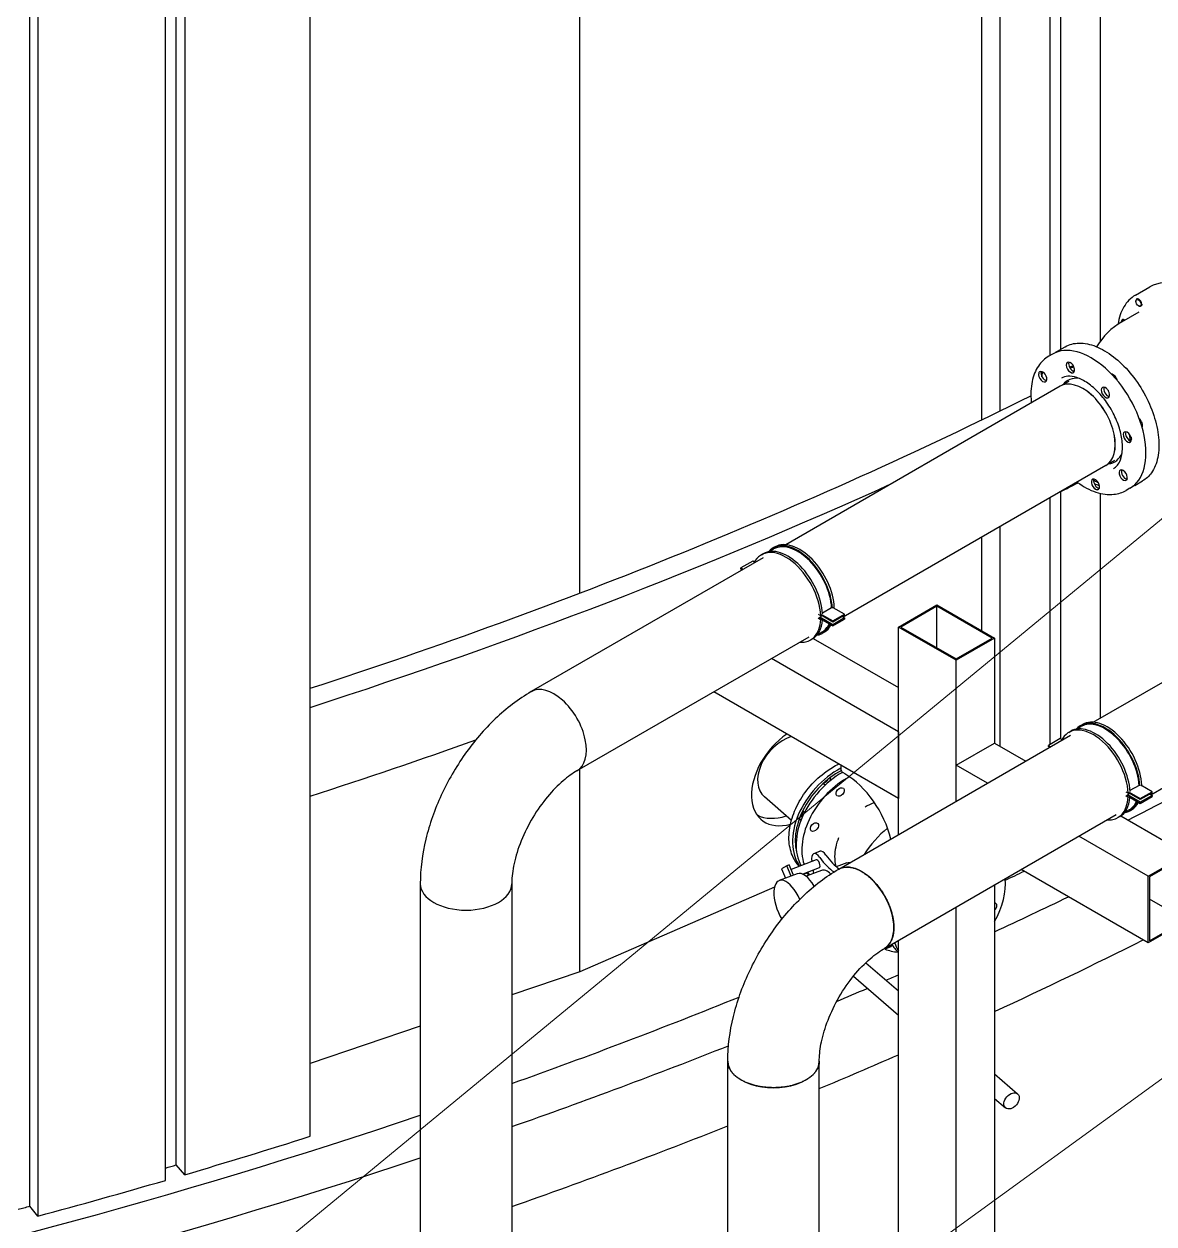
# Model space of a CAD drawing. Header units: millimetres. Extents: x 0 to 100323, y 0 to 59400.
# Drawn here: x 46961 to 50160, y 9488 to 12884 of the extents above; entities that cross this region are included whole.
import ezdxf

# ---------------------------------------------------------------- set-up
doc = ezdxf.new("R2010")
doc.units = ezdxf.units.MM
doc.header["$LTSCALE"] = 100
for name, color, linetype, lineweight in [('Break Line', 7, 'Continuous', 35), ('Symbol', 7, 'Continuous', 18), ('Visible', 7, 'Continuous', 25)]:
    doc.layers.add(name, color=color, linetype=linetype, lineweight=lineweight)

# ---------------------------------------------------------------- blocks, each defined once
blk = doc.blocks.new('Balloon12')
at = {"layer": 'Symbol'}
blk.add_line((501.972, 114.964), (445.634, 68.566), dxfattribs=at)
blk = doc.blocks.new('Balloon17')
at = {"layer": 'Symbol'}
blk.add_line((515.578, 108.968), (444.722, 57.588), dxfattribs=at)

msp = doc.modelspace()

# ---------------------------------------------------------------- linework, layer by layer
at = {"layer": 'Break Line'}
for major_axis, start_param, end_param in [((-12497, -2678.8), 1.617782, 2.054416), ((-12650.3, -2711.6), 1.602225, 2.005613)]:
    msp.add_ellipse((41615.8, 17463.8), major_axis=major_axis, ratio=0.380371, start_param=start_param, end_param=end_param, dxfattribs=at)
at = {"layer": 'Visible'}
for p, q in [((47771.2, 9736.4), (47771.2, 14167.3)), ((50008.7, 11987.8), (50008.7, 14159.2)), ((49896.1, 11963.9), (49896.1, 14103)), ((49866, 11946.6), (49866, 14088.2)), ((47392.3, 9655.4), (47392.3, 14049.2)), ((47416.7, 14034.7), (47416.7, 9627.7)), ((49724.1, 11789.2), (49724.1, 14030.3)), ((47361.8, 9611.6), (47361.8, 14013.6)), ((49672.3, 11764), (49672.3, 13995.1)), ((46978.1, 9538.6), (46978.1, 13893.8)), ((47000.7, 13878.6), (47000.7, 9510.4)), ((48534.6, 11273.8), (48534.6, 13517.2)), ((50107, 12116.7), (50147.8, 12140.3)), ((50108.4, 12099.4), (50108.4, 12100.7)), ((50069.1, 12041.6), (50117.5, 12069.6)), ((50115.8, 12086.7), (50116.9, 12086.1)), ((50067.6, 12041.4), (50067.6, 12042.6)), ((49886.5, 11958.4), (49908.3, 11971)), ((49872.4, 11950.2), (49862.1, 11944.3)), ((49893.9, 11859), (49117.5, 11410.7)), ((49918.4, 11873.1), (49893.9, 11859)), ((50023.4, 11634.8), (49280.1, 11205.6)), ((50047.8, 11648.9), (50023.3, 11634.7)), ((50105.8, 11578.7), (50127.5, 11591.2)), ((49896.1, 10860.6), (49896.1, 11561.2)), ((50008.7, 10920.3), (50008.7, 11555.8)), ((50091.6, 11570.5), (50081.3, 11564.5)), ((49866, 10845.5), (49866, 11543.9)), ((49724.1, 10840.3), (49724.1, 11462)), ((49672.3, 11167.3), (49672.3, 11432.1)), ((49048.4, 11382.1), (49053.8, 11385.2)), ((49069.9, 11391), (49083.1, 11398.6)), ((49081.5, 11401.3), (49087, 11404.4)), ((49053.2, 11373.6), (48397, 10994.8)), ((49023.9, 11364.2), (48990.7, 11345.1)), ((48990.7, 11345.1), (48997.2, 11341.3)), ((48990.7, 11341.9), (48990.7, 11345.1)), ((49028.9, 11361.3), (49023.9, 11364.2)), ((49987.8, 10908.3), (50764.7, 11356.8)), ((48994.5, 11339.7), (48990.7, 11341.9)), ((49209.4, 11214), (49216.3, 11210.4)), ((49220.7, 11209.1), (49214.2, 11205.3)), ((49216.3, 11210.4), (49219, 11212)), ((49250.7, 11191.8), (49217.4, 11211)), ((49219, 11213.3), (49250.7, 11194.9)), ((49247.2, 11232.1), (49221.5, 11217.3)), ((49250.7, 11194.9), (49283.9, 11214.1)), ((49283.9, 11211), (49250.7, 11191.8)), ((49283.9, 11214.1), (49252.1, 11232.4)), ((49253.3, 11231.8), (49254.9, 11232.7)), ((49283.9, 11211), (49283.9, 11214.1)), ((49436.4, 11177.8), (49545.2, 11240.6)), ((49545.2, 11236.9), (49443, 11177.8)), ((49545.2, 11240.6), (49708.4, 11146.4)), ((49701.9, 11146.4), (49545.2, 11236.9)), ((49545.2, 11118.8), (49545.2, 11236.9)), ((49209.4, 11203.5), (49216.3, 11199.1)), ((49216.8, 11202), (49214.1, 11203.8)), ((49250.7, 11184.3), (49214.2, 11205.3)), ((49216.3, 11199.1), (49219, 11200.7)), ((49219, 11199.4), (49250.7, 11181.1)), ((49283.9, 11203.4), (49250.7, 11184.3)), ((49250.7, 11181.1), (49283.9, 11200.3)), ((49250.7, 11194.9), (49250.7, 11191.8)), ((49250.7, 11181.1), (49250.7, 11184.3)), ((49277.3, 11207.2), (49283.9, 11203.4)), ((49283.9, 11203.4), (49283.9, 11200.3)), ((49599.6, 11083.6), (49436.4, 11177.8)), ((49436.4, 10590), (49436.4, 11177.8)), ((49443, 11177.8), (49599.6, 11087.4)), ((49182.7, 11149.4), (48526.5, 10770.5)), ((49193, 11144.1), (49187.6, 11140.9)), ((49195.4, 11145.5), (49436.4, 11006.4)), ((49219.2, 11162.8), (49206, 11155.2)), ((49226.2, 11163.2), (49220.8, 11160.1)), ((49599.6, 11087.4), (49701.9, 11146.4)), ((49708.4, 11146.4), (49599.6, 11083.6)), ((49708.4, 11146.4), (49708.4, 10849.3)), ((50150.4, 10703.2), (50894.1, 11132.6)), ((49436.4, 10880.7), (49076.9, 11088.3)), ((49599.6, 10684.2), (49599.6, 11083.6)), ((49436.4, 10692.3), (48913.7, 10994.1)), ((49267.3, 10492.3), (49923.5, 10871.2)), ((49436.4, 10880.7), (49436.4, 10692.3)), ((49918.6, 10879.6), (49924.1, 10882.8)), ((49940.2, 10888.5), (49953.4, 10896.1)), ((49951.8, 10898.8), (49957.3, 10901.9)), ((49599.6, 10786.5), (49708.4, 10849.3)), ((49708.4, 10849.3), (49797.1, 10798.2)), ((49894.2, 10861.8), (49861, 10842.6)), ((49861, 10842.6), (49867.5, 10838.8)), ((49861, 10839.5), (49861, 10842.6)), ((49864.8, 10837.3), (49861, 10839.5)), ((49899.2, 10858.9), (49894.2, 10861.8)), ((48534.6, 10201.7), (48534.6, 10775.2)), ((49436.4, 10692.3), (49273.3, 10786.5)), ((49273.3, 10786.5), (49273.3, 10775.2)), ((49688.3, 10735.4), (49599.6, 10786.5)), ((49599.6, 10684.2), (49599.6, 10786.5)), ((49285.2, 10762), (49278.7, 10765.8)), ((50079.7, 10711.5), (50086.6, 10707.9)), ((50079.7, 10701), (50086.6, 10696.6)), ((50087.1, 10699.6), (50084.4, 10701.3)), ((50091, 10706.6), (50084.5, 10702.9)), ((50121, 10681.8), (50084.5, 10702.9)), ((50086.6, 10707.9), (50089.3, 10709.5)), ((50121, 10689.3), (50087.7, 10708.6)), ((50089.2, 10710.8), (50121, 10692.5)), ((50117.5, 10729.6), (50091.8, 10714.8)), ((50121, 10692.5), (50154.2, 10711.6)), ((50154.2, 10708.5), (50121, 10689.3)), ((50154.2, 10701), (50121, 10681.8)), ((50154.2, 10711.6), (50122.4, 10730)), ((50123.6, 10729.3), (50125.2, 10730.2)), ((50147.6, 10704.7), (50154.2, 10701)), ((50154.2, 10708.5), (50154.2, 10711.6)), ((50154.2, 10701), (50154.2, 10697.8)), ((49133.5, 10630.5), (49056.9, 10696.7)), ((49436.4, 10590), (49436.4, 10692.3)), ((50086.6, 10696.6), (50089.3, 10698.2)), ((50089.2, 10697), (50121, 10678.7)), ((50121, 10678.7), (50154.2, 10697.8)), ((50121, 10692.5), (50121, 10689.3)), ((50121, 10678.7), (50121, 10681.8)), ((49396.7, 10268.1), (50053, 10646.9)), ((50063.3, 10641.6), (50057.9, 10638.5)), ((50065.7, 10643.1), (50252.3, 10535.3)), ((50089.5, 10660.3), (50076.3, 10652.7)), ((50096.5, 10660.8), (50091.1, 10657.6)), ((50143.5, 10472.5), (49947.2, 10585.9)), ((49196.7, 10536.4), (49213.9, 10543.1)), ((50143.5, 10472.5), (50252.3, 10535.3)), ((50249.1, 10529.7), (50146.8, 10470.6)), ((49120.6, 10502), (49105.4, 10492.9)), ((49126.9, 10504.5), (49120.6, 10502)), ((49133, 10472.9), (49120.6, 10502)), ((49139.4, 10475.4), (49126.9, 10504.5)), ((49203.3, 10519.2), (49132.4, 10491.8)), ((49212.2, 10496.2), (49165.5, 10478.2)), ((49290.4, 10510.8), (49260.6, 10499.3)), ((49149.7, 10479.4), (49099.2, 10459.9)), ((49105.4, 10492.9), (49116.7, 10466.6)), ((49176.7, 10481.4), (49167.4, 10477.3)), ((49218.4, 10488.8), (49175.3, 10472.2)), ((49181, 10477.4), (49183.4, 10475.3)), ((49267.3, 10492.3), (49267.3, 10492.3)), ((50143.5, 10284.1), (49784, 10491.7)), ((50143.5, 10284.1), (50143.5, 10472.5)), ((50146.8, 10470.6), (50146.8, 10289.7)), ((48083.1, 10451.1), (48083.1, 8855.4)), ((48342.1, 10451.1), (48342.1, 8641)), ((49086, 10441.9), (48534.6, 10201.7)), ((49708.4, 10448), (49708.4, 9076.7)), ((50249.1, 10348.8), (50146.8, 10407.8)), ((49599.6, 8889.7), (49599.6, 10385.2)), ((50252.3, 10346.9), (50143.5, 10284.1)), ((50146.8, 10289.7), (50249.1, 10348.8)), ((49436.4, 8860.9), (49436.4, 10291)), ((49395.7, 10267.5), (49397.6, 10265.9)), ((49397.6, 10265.9), (49396.2, 10267.7)), ((49415.3, 10272.7), (49397.6, 10265.9)), ((49415.3, 10272.7), (49418.3, 10278.9)), ((49344.1, 10227.7), (49436.4, 10147.9)), ((48534.6, 10201.7), (48342.1, 10136.3)), ((49308.8, 10189.1), (49436.4, 10078.8)), ((48083.1, 10048.4), (47771.2, 9942.4)), ((48953.4, 8340.2), (48953.4, 9948.7)), ((48953.4, 9948.7), (48953.4, 9948.7)), ((49212.4, 8138.6), (49212.4, 9948.7)), ((49212.4, 9948.7), (49212.4, 9948.7)), ((49708.4, 9912.9), (49773.8, 9856.4)), ((49708.4, 9843.8), (49739.6, 9816.8)), ((47416.7, 9627.7), (47392.3, 9655.4)), ((47000.7, 9510.4), (46978.1, 9538.6))]:
    msp.add_line(p, q, dxfattribs=at)
msp.add_arc((50169.1, 11868.4), 200, 120, 149.1499, dxfattribs=at)
for centre, major_axis, ratio, start_param, end_param in [((50270.8, 11927.1), (-123.1, 213.2), 0.57735, 3.987129, 6.283185), ((50116.9, 12095.8), (-6, 10.4), 0.57735, 3.992949, 7.068502), ((50074.9, 12037.1), (-5.21, 9.02), 0.57735, 5.424607, 7.142734), ((50076, 12037.7), (-6, 10.4), 0.57735, 5.318221, 7.068502), ((49982, 11760.4), (109.6, -189.9), 0.57735, 0, 3.141593), ((49923.2, 11912.4), (8.3, -14.3), 0.57735, 2.856195, 8.688404), ((49929.8, 11916.2), (8.3, -14.3), 0.57735, 3.547181, 5.877483), ((49844.7, 11886.3), (-8.3, 14.3), 0.57735, 0.500001, 6.332209), ((49851.3, 11890.1), (8.3, -14.3), 0.57735, 3.641593, 5.877483), ((49982, 11760.4), (105, -181.9), 0.57735, 3.569291, 3.628839), ((49994.5, 11767.6), (-82.1, 142.2), 0.57735, 6.06841, 6.190675), ((49991.2, 11765.7), (-81.5, 141.2), 0.57735, 6.027708, 6.150816), ((49988.5, 11764.1), (-81.5, 141.2), 0.57735, 5.995315, 6.117147), ((50044.5, 11878), (-8.5, 14.7), 0.57735, 4.187755, 5.9303), ((49958.7, 11746.9), (64.7, -112.1), 0.57735, 0, 3.141593), ((49958.6, 11746.9), (64.7, -112.1), 0.57735, 0, 3.141593), ((49982, 11760.4), (-66.5, 115.2), 0.57735, 5.870769, 6.516816), ((50022.4, 11841.5), (8.3, -14.3), 0.57735, 2.070797, 7.903006), ((50029, 11845.3), (8.3, -14.3), 0.57735, 3.547295, 5.877483), ((41615.8, 17311), (-12538.5, 0), 0.57735, 2.083935, 2.283159), ((50115.1, 11755.6), (8.5, -14.7), 0.57735, 0.352885, 2.09543), ((50084.3, 11715.2), (8.3, -14.3), 0.57735, 1.285399, 7.117608), ((50090.8, 11718.9), (8.3, -14.3), 0.57735, 3.547295, 5.877483), ((49982, 11760.4), (66.5, -115.2), 0.57735, 6.049555, 6.695602), ((50072.5, 11607.4), (8.3, -14.3), 0.57735, 0.500001, 6.332209), ((50079, 11611.2), (8.3, -14.3), 0.57735, 3.547295, 5.877564), ((49994.5, 11767.6), (82.1, -142.2), 0.57735, 6.18017, 6.204121), ((49988.5, 11764.1), (81.5, -141.2), 0.57735, 6.256555, 6.270355), ((41615.8, 17311), (-12620, 0), 0.57735, 2.080298, 2.237201), ((41615.8, 17059.7), (-12620, 0), 0.57735, 2.28636, 2.291594), ((49994, 11581.3), (-8.3, 14.3), 0.57735, 2.856195, 8.688404), ((50000.5, 11585.1), (8.3, -14.3), 0.57735, 3.547295, 5.546811), ((49982, 11760.4), (105, -181.9), 0.57735, 5.553964, 5.65631), ((49151.2, 11280.7), (-69.6, 120.6), 0.57735, 3.987802, 6.483768), ((49151.2, 11280.7), (-68.1, 117.9), 0.57735, 3.989178, 6.283185), ((49156.6, 11283.8), (-69.6, 120.6), 0.57735, 3.976782, 6.283185), ((49118, 11261.5), (-69.6, 120.6), 0.57735, 3.976782, 6.660019), ((49123.4, 11264.7), (-69.6, 120.6), 0.57735, 3.987802, 6.283185), ((49118, 11261.5), (69.6, -120.6), 0.57735, 5.906351, 7.018792), ((49123.4, 11264.7), (69.6, -120.6), 0.57735, 0, 0.696885), ((49151.2, 11280.7), (69.6, -120.6), 0.57735, 6.082603, 6.689396), ((49120.7, 11263.1), (66.2, -114.6), 0.57735, 0.735607, 0.750507), ((49151.2, 11280.7), (68.1, -117.9), 0.57735, 0, 0.397189), ((49156.6, 11283.8), (69.6, -120.6), 0.57735, 0, 0.345978), ((48461.7, 10882.6), (64.7, -112.1), 0.57735, 0, 3.141593), ((48461.7, 10882.6), (64.7, -112.1), 0.57735, 0, 3.141593), ((41615.8, 16180.4), (12810.6, 0), 0.57735, 5.434757, 5.501994), ((50021.4, 10778.2), (-69.6, 120.6), 0.57735, 3.987802, 6.483768), ((50021.4, 10778.2), (-68.1, 117.9), 0.57735, 3.989178, 6.283185), ((50026.9, 10781.4), (-69.6, 120.6), 0.57735, 3.976782, 6.283185), ((49149.7, 10758.5), (-98.5, -128.2), 0.65167, 4.234356, 7.003905), ((49988.3, 10759.1), (-69.6, 120.6), 0.57735, 3.976782, 6.660019), ((49993.7, 10762.2), (-69.6, 120.6), 0.57735, 3.987802, 6.283185), ((41615.8, 17059.7), (-12620, 0), 0.57735, 2.080298, 2.123397), ((49127.2, 10778), (-70.3, -81.3), 0.678907, 3.985038, 6.283185), ((49296.4, 10631.8), (-125.7, -145.5), 0.678907, 4.191883, 6.127253), ((49296.4, 10631.8), (119.7, 138.5), 0.678907, 1.051227, 2.708746), ((49278.7, 10772.1), (-3.85, 6.66), 0.57735, 0.785398, 2.356194), ((49306.7, 10622.9), (-125.7, -145.5), 0.678907, 4.227066, 6.035914), ((49322.9, 10608.9), (-125.7, -145.5), 0.678907, 4.204972, 5.89821), ((49233.1, 10744.1), (-8.8, -10.2), 0.678907, 6.154847, 7.071287), ((49227.9, 10748.6), (8.8, 10.2), 0.678907, 3.856236, 5.114779), ((49233.1, 10744.1), (8.8, 10.2), 0.678907, 5.063388, 5.933363), ((49285.2, 10605), (-96.2, 166.5), 0.57735, 4.233268, 5.497787), ((49991, 10760.6), (66.2, -114.6), 0.57735, 0.735607, 0.750507), ((49988.3, 10759.1), (69.6, -120.6), 0.57735, 5.906351, 7.018792), ((49993.7, 10762.2), (69.6, -120.6), 0.57735, 0, 0.696885), ((50021.4, 10778.2), (69.6, -120.6), 0.57735, 6.082603, 6.689396), ((50021.4, 10778.2), (68.1, -117.9), 0.57735, 0, 0.397189), ((50026.9, 10781.4), (69.6, -120.6), 0.57735, 0, 0.345978), ((49127.2, 10778), (-105.6, -122.2), 0.678907, 0.163564, 0.842984), ((49160.4, 10644.7), (-8.8, -10.2), 0.678907, 0.42118, 1.075629), ((49155.2, 10649.1), (8.8, 10.2), 0.678907, 4.248339, 5.903322), ((49160.4, 10644.7), (8.8, 10.2), 0.678907, 6.019882, 6.760946), ((49477.6, 10475.2), (-140.8, -163), 0.678907, 4.4601, 4.926081), ((49207.7, 10507.7), (-11.1, 28.7), 0.453599, 5.205795, 7.442465), ((49225, 10514.4), (-11.1, 28.7), 0.453599, 5.205795, 6.283185), ((49259.2, 10613.5), (-49.8, 129.2), 0.453599, 2.064203, 2.560219), ((49198.8, 10510.5), (9.1, 10.5), 0.678907, 1.636555, 1.815067), ((49207.7, 10507.7), (-4.4, 11.5), 0.453599, 3.141593, 6.283185), ((49242, 10606.8), (49.8, -129.2), 0.453599, 5.205795, 5.74012), ((49332, 10380.2), (-64.7, 112.1), 0.57735, 3.141593, 6.283185), ((49126.9, 10388), (-27.7, 71.9), 0.453599, 4.80101, 8.218557), ((49177.4, 10407.5), (-27.7, 71.9), 0.453599, 5.068071, 6.283185), ((49306.7, 10622.9), (-125.7, -145.5), 0.678907, 6.229324, 6.283185), ((49296.4, 10631.8), (-125.7, -145.5), 0.678907, 0.049844, 0.051934), ((49322.9, 10608.9), (-125.7, -145.5), 0.678907, 6.078764, 6.149929), ((49120.2, 10533.1), (-49.8, 129.2), 0.453599, 4.125817, 4.203347), ((49242, 10427.8), (-23.5, 61), 0.453599, 5.498072, 6.283185), ((49579.3, 10387.3), (-125.7, -145.5), 0.678907, 1.844239, 2.581802), ((41615.8, 16180.4), (12810.6, 0), 0.57735, 5.399202, 5.404641), ((48212.6, 10451.1), (129.5, 0), 0.57735, 3.141593, 6.283185), ((48212.6, 10451.1), (129.5, 0), 0.57735, 3.141593, 6.283185), ((41615.8, 16155.3), (12953.8, 0), 0.57735, 5.387166, 5.408059), ((49703.4, 10384.7), (9.1, 10.5), 0.678907, 4.493582, 6.740922), ((41615.8, 15929.2), (12953.8, 0), 0.57735, 5.387166, 5.429504), ((41615.8, 15929.2), (-12953.8, 0), 0.57735, 2.245573, 2.287911), ((41615.8, 15929.2), (-12953.8, 0), 0.57735, 2.245573, 2.287911), ((41615.8, 15929.2), (-12953.8, 0), 0.57735, 2.245573, 2.287911), ((49511, 10446.4), (-140.8, -163), 0.678907, 0.204833, 0.208411), ((49511, 10446.4), (-140.8, -163), 0.678907, 0.225231, 0.467664), ((49563.1, 10401.3), (-125.7, -145.5), 0.678907, 6.044877, 6.273844), ((49579.3, 10387.3), (-125.7, -145.5), 0.678907, 5.896511, 6.082672), ((41615.8, 16155.3), (12953.8, 0), 0.57735, 5.357188, 5.360558), ((41615.8, 16180.4), (12810.6, 0), 0.57735, 5.265164, 5.325322), ((41615.8, 16155.3), (12953.8, 0), 0.57735, 5.343733, 5.352046), ((41615.8, 16155.3), (12953.8, 0), 0.57735, 5.258357, 5.314759), ((41615.8, 15929.2), (12953.8, 0), 0.57735, 5.339032, 5.360558), ((41615.8, 15929.2), (-12953.8, 0), 0.57735, 2.197439, 2.218966), ((41615.8, 15929.2), (-12953.8, 0), 0.57735, 2.197439, 2.218966), ((41615.8, 15929.2), (-12953.8, 0), 0.57735, 2.197439, 2.218966), ((49082.9, 9948.7), (-129.5, 0), 0.57735, 0, 3.141593), ((41615.8, 16180.4), (12810.6, 0), 0.57735, 4.872669, 5.241585), ((41615.8, 15929.2), (12953.8, 0), 0.57735, 5.258357, 5.314569), ((41615.8, 15929.2), (-12953.8, 0), 0.57735, 2.116764, 2.172977), ((41615.8, 15929.2), (-12953.8, 0), 0.57735, 2.116764, 2.172977), ((41615.8, 15929.2), (-12953.8, 0), 0.57735, 2.116764, 2.172977), ((41615.8, 16180.4), (12746.2, 0), 0.57735, 5.184879, 5.21637), ((41615.8, 16155.3), (12953.8, 0), 0.57735, 4.861973, 5.23513), ((41615.8, 16180.4), (12692.3, 0), 0.57735, 5.182195, 5.184889), ((41615.8, 16180.4), (12746.2, 0), 0.57735, 5.14856, 5.180051), ((41615.8, 16180.4), (12692.3, 0), 0.57735, 5.145685, 5.14857)]:
    msp.add_ellipse(centre, major_axis=major_axis, ratio=ratio, start_param=start_param, end_param=end_param, dxfattribs=at)
for centre, major_axis, ratio in [((50115.8, 12095.2), (-5.21, 9.02), 0.57735), ((49271.5, 10710.9), (9.1, 10.5), 0.678907), ((49198.8, 10611.5), (9.1, 10.5), 0.678907), ((49756.7, 9836.6), (-17.1, -19.8), 0.678907)]:
    msp.add_ellipse(centre, major_axis=major_axis, ratio=ratio, dxfattribs=at)
for points, knots in [([(50107, 12116.7), (50093.8, 12109.2), (50082.8, 12098), (50066.2, 12069.9), (50060.5, 12053.2), (50057.6, 12034.4)], [3.9269908, 3.9269908, 3.9269908, 3.9269908, 4.2411289, 4.2411289, 4.5495767, 4.5495767, 4.5495767, 4.5495767]), ([(50125.3, 12091.6), (50125.3, 12090.7), (50125.2, 12089.9), (50124.6, 12088), (50123.9, 12087), (50123, 12086.2), (50122.8, 12086), (50122.6, 12085.9), (50122.5, 12085.8), (50122.3, 12085.7), (50122.3, 12085.7), (50122.1, 12085.6), (50122.1, 12085.6), (50121.9, 12085.5), (50121.8, 12085.4), (50121.3, 12085.2), (50120.9, 12085.1), (50119.8, 12085), (50119.2, 12085.1), (50117.9, 12085.5), (50117.4, 12085.7), (50116.9, 12086.1)], [1.448168, 1.448168, 1.448168, 1.448168, 1.662259, 1.662259, 1.95536, 1.95536, 2.012063, 2.012063, 2.040794, 2.040794, 2.063214, 2.063214, 2.087886, 2.087886, 2.127651, 2.127651, 2.254943, 2.254943, 2.44882, 2.44882, 2.600112, 2.600112, 2.600112, 2.600112]), ([(49908.3, 11971), (49920, 11977.7), (49933.5, 11981.2), (49963, 11981.6), (49978.9, 11978.3), (50011.7, 11965.3), (50028.5, 11955.4), (50061.3, 11930.1), (50077.1, 11914.7), (50106.4, 11879.9), (50119.7, 11860.5), (50142.5, 11819.7), (50151.9, 11798.2), (50166, 11755.5), (50170.6, 11734.3), (50174.5, 11693.9), (50173.8, 11674.9), (50167, 11641.1), (50160.9, 11626.2), (50145.6, 11604.6), (50137.2, 11596.8), (50127.5, 11591.2)], [2.356194, 2.356194, 2.356194, 2.356194, 2.669631, 2.669631, 2.987641, 2.987641, 3.309145, 3.309145, 3.630864, 3.630864, 3.952282, 3.952282, 4.27359, 4.27359, 4.595047, 4.595047, 4.916806, 4.916806, 5.238076, 5.238076, 5.497787, 5.497787, 5.497787, 5.497787]), ([(49862.1, 11944.3), (49850.3, 11937.5), (49840.2, 11927.8), (49824, 11903.7), (49818.2, 11888.9), (49811.1, 11855), (49810.3, 11835.5), (49812.4, 11814.1), (49812.5, 11813.1), (49812.6, 11812)], [5.6159739, 5.6159739, 5.6159739, 5.6159739, 5.8917831, 5.8917831, 6.1894723, 6.1894723, 6.5175009, 6.5175009, 6.5336462, 6.5336462, 6.5336462, 6.5336462]), ([(49917.6, 11927.5), (49917.9, 11927.5), (49918.2, 11927.5), (49919.5, 11927.4), (49920.4, 11927.2), (49921.8, 11926.6), (49922.2, 11926.4), (49922.7, 11926.2)], [-2.1952792, -2.1952792, -2.1952792, -2.1952792, -2.0993492, -2.0993492, -1.8229843, -1.8229843, -1.7097702, -1.7097702, -1.7097702, -1.7097702]), ([(49833.5, 11896.6), (49833.6, 11896.9), (49833.7, 11897.2), (49834.2, 11898.4), (49834.7, 11899.1), (49835.5, 11900), (49835.8, 11900.2), (49836.1, 11900.4)], [-2.1952792, -2.1952792, -2.1952792, -2.1952792, -2.0993492, -2.0993492, -1.8229843, -1.8229843, -1.7097702, -1.7097702, -1.7097702, -1.7097702]), ([(49840.4, 11901.4), (49840.3, 11901.2), (49840.3, 11901), (49840.2, 11900.7), (49840.1, 11900.5), (49840, 11900.4)], [-0.2176912, -0.2176912, -0.2176912, -0.2176912, -0.1688895, -0.1688895, -0.1165159, -0.1165159, -0.1165159, -0.1165159]), ([(49842.7, 11885.9), (49843, 11887.9), (49843.3, 11889.8), (49844.2, 11894.3), (49844.8, 11896.9), (49845.5, 11899.4)], [8.02256585, 8.02256585, 8.02256585, 8.02256585, 8.05839884, 8.05839884, 8.10827766, 8.10827766, 8.10827766, 8.10827766]), ([(50045.5, 11626.5), (50053.5, 11631.1), (50060.1, 11638.8), (50068.1, 11659.2), (50070.2, 11669.8), (50071, 11693.6), (50069.9, 11706.5), (50064.3, 11733.7), (50059.9, 11748), (50048.1, 11776.5), (50040.7, 11790.7), (50023.6, 11817.3), (50014, 11829.7), (49993.6, 11851.3), (49982.9, 11860.6), (49961.8, 11875.1), (49951.4, 11880.3), (49932.1, 11886.8), (49923.3, 11888), (49908.8, 11887.1), (49903, 11885.3), (49897.8, 11882.3)], [2.474381, 2.474381, 2.474381, 2.474381, 2.907663, 2.907663, 3.220832, 3.220832, 3.519743, 3.519743, 3.821738, 3.821738, 4.126871, 4.126871, 4.432642, 4.432642, 4.736329, 4.736329, 5.036172, 5.036172, 5.337806, 5.337806, 5.615974, 5.615974, 5.615974, 5.615974]), ([(50025.7, 11852.6), (50026.1, 11852.3), (50026.4, 11851.9), (50027.7, 11850.6), (50028.5, 11849.6), (50029.7, 11847.9), (50030, 11847.5), (50030.3, 11847)], [-2.1952792, -2.1952792, -2.1952792, -2.1952792, -2.0993492, -2.0993492, -1.8229843, -1.8229843, -1.7097702, -1.7097702, -1.7097702, -1.7097702]), ([(50092.4, 11704.6), (50092.3, 11707.4), (50092.2, 11710.2), (50091.7, 11716.2), (50091.3, 11719.3), (50090.9, 11722.5)], [3.2949963, 3.2949963, 3.2949963, 3.2949963, 3.3588035, 3.3588035, 3.4292736, 3.4292736, 3.4292736, 3.4292736]), ([(50094.5, 11715.7), (50094.7, 11715.3), (50094.9, 11714.8), (50095.4, 11713.1), (50095.7, 11711.8), (50095.9, 11710.1), (50095.9, 11709.6), (50095.9, 11709.1)], [-2.1952792, -2.1952792, -2.1952792, -2.1952792, -2.0993492, -2.0993492, -1.8229843, -1.8229843, -1.7097702, -1.7097702, -1.7097702, -1.7097702]), ([(49942, 11587.8), (49942.4, 11587.5), (49942.8, 11587.3), (49960.1, 11574.7), (49977.8, 11565.3), (50012.6, 11553.8), (50029.9, 11551.5), (50058.8, 11554.7), (50070.7, 11558.4), (50081.3, 11564.5)], [7.8398942, 7.8398942, 7.8398942, 7.8398942, 7.8471618, 7.8471618, 8.1814854, 8.1814854, 8.5096592, 8.5096592, 8.7575665, 8.7575665, 8.7575665, 8.7575665]), ([(50083.7, 11597.1), (50083.6, 11596.8), (50083.5, 11596.5), (50083, 11595.3), (50082.5, 11594.6), (50081.7, 11593.8), (50081.4, 11593.5), (50081.2, 11593.3)], [-2.1952792, -2.1952792, -2.1952792, -2.1952792, -2.0993492, -2.0993492, -1.8229843, -1.8229843, -1.7097702, -1.7097702, -1.7097702, -1.7097702]), ([(49999.6, 11566.3), (49999.5, 11566.2), (49999.3, 11566.2), (49997.8, 11566.2), (49996.4, 11566.6), (49994.8, 11567.4), (49994.7, 11567.5), (49994.6, 11567.5)], [-3.2252988, -3.2252988, -3.2252988, -3.2252988, -3.177097, -3.177097, -2.688345, -2.688345, -2.659356, -2.659356, -2.659356, -2.659356]), ([(50001.1, 11571.3), (50002.2, 11570.7), (50003.2, 11570.4), (50004.4, 11570.1), (50004.7, 11570.1), (50004.9, 11570.1)], [-1.669884, -1.669884, -1.669884, -1.669884, -1.4282687, -1.4282687, -1.3768838, -1.3768838, -1.3768838, -1.3768838]), ([(48397, 10994.8), (48360.7, 10973.8), (48326.8, 10947.7), (48264.1, 10888), (48235.2, 10854.2), (48183.8, 10781.4), (48161.3, 10742.4), (48124, 10661.5), (48109.2, 10619.7), (48088.8, 10535.4), (48083.1, 10493), (48083.1, 10451.1)], [3.141593, 3.141593, 3.141593, 3.141593, 3.455752, 3.455752, 3.769911, 3.769911, 4.08407, 4.08407, 4.39823, 4.39823, 4.712389, 4.712389, 4.712389, 4.712389]), ([(48526.5, 10770.5), (48514.4, 10763.5), (48500.9, 10754), (48472.6, 10729.7), (48457.6, 10714.6), (48428.5, 10679.8), (48414.3, 10659.8), (48388.9, 10617.4), (48377.7, 10594.9), (48359.8, 10550.5), (48353.1, 10528.6), (48344.5, 10488.7), (48342.4, 10470.6), (48342.1, 10453.8), (48342.1, 10452.5), (48342.1, 10451.1)], [3.141593, 3.141593, 3.141593, 3.141593, 3.380218, 3.380218, 3.633404, 3.633404, 3.898281, 3.898281, 4.167972, 4.167972, 4.434433, 4.434433, 4.689831, 4.689831, 4.712389, 4.712389, 4.712389, 4.712389]), ([(49155.2, 10500.6), (49148.5, 10508), (49142.9, 10516.5), (49132.1, 10539.1), (49128.3, 10554.2), (49125.7, 10586.9), (49127.3, 10604.7), (49135.8, 10641), (49142.9, 10659.5), (49161.7, 10695.1), (49173.5, 10712.2), (49200.6, 10743.3), (49215.9, 10757.3), (49243.5, 10777.2), (49255.3, 10784.2), (49267.2, 10790)], [3.344456, 3.344456, 3.344456, 3.344456, 3.550301, 3.550301, 3.852141, 3.852141, 4.174603, 4.174603, 4.505964, 4.505964, 4.838121, 4.838121, 5.169957, 5.169957, 5.398511, 5.398511, 5.398511, 5.398511]), ([(49368.7, 10680.8), (49368.1, 10680.5), (49367.5, 10680.3), (49358.3, 10676.9), (49350, 10672.9), (49342, 10668.2)], [3.1092006, 3.1092006, 3.1092006, 3.1092006, 3.1251168, 3.1251168, 3.3472135, 3.3472135, 3.3472135, 3.3472135]), ([(49267, 10581.4), (49263.5, 10572.8), (49260.7, 10564), (49257, 10546.1), (49255.9, 10537.1), (49255.9, 10519), (49256.9, 10510), (49259.2, 10500.9), (49259.3, 10500.6), (49259.4, 10500.3)], [4.2678387, 4.2678387, 4.2678387, 4.2678387, 4.4899354, 4.4899354, 4.7120322, 4.7120322, 4.9341289, 4.9341289, 4.9415908, 4.9415908, 4.9415908, 4.9415908]), ([(49267.3, 10492.3), (49267.3, 10492.3), (49267.3, 10492.3), (49269.3, 10493.4), (49271.4, 10494.5), (49276.1, 10496.2), (49278.6, 10496.9), (49283.7, 10497.9), (49286.3, 10498.2), (49291.7, 10498.4), (49294.3, 10498.3), (49299.6, 10497.8), (49302.3, 10497.3), (49308.1, 10496.1), (49311.1, 10495.2), (49317.2, 10493.1), (49320.2, 10491.9), (49326.2, 10489.1), (49329.2, 10487.5), (49332, 10485.9), (49334.8, 10484.2), (49337.8, 10482.4), (49343.8, 10478.2), (49346.8, 10476), (49352.9, 10471.1), (49355.9, 10468.5), (49361.6, 10463.1), (49364.4, 10460.4), (49369.6, 10454.8), (49372.3, 10451.8), (49377.6, 10445.5), (49380.3, 10442.1), (49385.4, 10435.2), (49387.9, 10431.7), (49392.5, 10424.6), (49394.7, 10421), (49398.7, 10414.1), (49400.7, 10410.4), (49404.6, 10402.8), (49406.4, 10398.9), (49409.8, 10391), (49411.4, 10387), (49414.2, 10379.2), (49415.5, 10375.4), (49417.6, 10368.1), (49418.7, 10364.4), (49420.4, 10356.7), (49421.2, 10352.8), (49422.4, 10345.1), (49422.8, 10341.3), (49423.4, 10334.1), (49423.5, 10330.6), (49423.5, 10324), (49423.4, 10320.7), (49422.8, 10314.1), (49422.4, 10310.8), (49421.2, 10304.6), (49420.4, 10301.5), (49418.7, 10295.9), (49417.6, 10293.3), (49415.5, 10288.5), (49414.2, 10286.1), (49411.4, 10281.6), (49409.8, 10279.5), (49406.4, 10275.5), (49404.6, 10273.7), (49400.7, 10270.6), (49398.7, 10269.2), (49396.7, 10268)], [43.617801, 43.617801, 43.617801, 43.617801, 43.618051, 43.618051, 44.396945, 44.396945, 45.175838, 45.175838, 45.954732, 45.954732, 46.733626, 46.733626, 47.51252, 47.51252, 48.291413, 48.291413, 49.070307, 49.070307, 49.849201, 49.849201, 49.849201, 50.628095, 50.628095, 51.406988, 51.406988, 52.185882, 52.185882, 52.964776, 52.964776, 53.74367, 53.74367, 54.522563, 54.522563, 55.301457, 55.301457, 56.080351, 56.080351, 56.859245, 56.859245, 57.638139, 57.638139, 58.417032, 58.417032, 59.195926, 59.195926, 59.97482, 59.97482, 60.753714, 60.753714, 61.532607, 61.532607, 62.311501, 62.311501, 63.090395, 63.090395, 63.869289, 63.869289, 64.648182, 64.648182, 65.427076, 65.427076, 66.20597, 66.20597, 66.984864, 66.984864, 67.763757, 67.763757, 68.542226, 68.542226, 68.542226, 68.542226]), ([(49290.4, 10510.8), (49292.6, 10511.7), (49295.1, 10511.9), (49298.4, 10511.5), (49299.1, 10511.3), (49299.9, 10511.1)], [-2.557422, -2.557422, -2.557422, -2.557422, -1.564837, -1.564837, -1.288048, -1.288048, -1.288048, -1.288048]), ([(48953.4, 9948.7), (48953.4, 9990.6), (48959.1, 10033), (48979.5, 10117.2), (48994.3, 10159), (49031.6, 10239.9), (49054.1, 10279), (49105.5, 10351.8), (49134.4, 10385.5), (49197.1, 10445.3), (49231, 10471.4), (49267.3, 10492.3)], [3.141593, 3.141593, 3.141593, 3.141593, 3.455752, 3.455752, 3.769911, 3.769911, 4.08407, 4.08407, 4.39823, 4.39823, 4.712389, 4.712389, 4.712389, 4.712389]), ([(49212.4, 9948.7), (49212.4, 9962.7), (49213.8, 9979), (49220.7, 10015.8), (49226.4, 10036.2), (49242, 10078.9), (49252.2, 10101.1), (49276.2, 10144.4), (49290, 10165.3), (49319.6, 10203), (49335.2, 10219.8), (49365.4, 10247.2), (49380.1, 10258), (49394.4, 10266.7), (49395.6, 10267.4), (49396.7, 10268.1)], [3.141593, 3.141593, 3.141593, 3.141593, 3.380218, 3.380218, 3.633404, 3.633404, 3.898281, 3.898281, 4.167972, 4.167972, 4.434433, 4.434433, 4.689831, 4.689831, 4.712389, 4.712389, 4.712389, 4.712389]), ([(49396.7, 10268), (49396.7, 10268), (49396.7, 10268), (49396.7, 10268.1), (49396.7, 10268.1), (49396.7, 10268.1), (49396.7, 10268.1), (49396.7, 10268.1), (49396.7, 10268.1), (49396.7, 10268.1), (49396.7, 10268.1), (49396.7, 10268.1)], [4.712287845, 4.712287845, 4.712287845, 4.712287845, 4.7123080721, 4.7123080721, 4.7123282991, 4.7123282991, 4.7123485262, 4.7123485262, 4.7123687533, 4.7123687533, 4.7123889804, 4.7123889804, 4.7123889804, 4.7123889804]), ([(49212.4, 9948.7), (49212.4, 9946.4), (49212.2, 9944), (49211.3, 9939.1), (49210.7, 9936.6), (49209, 9931.6), (49207.9, 9929.2), (49205.4, 9924.5), (49204, 9922.2), (49201, 9918), (49199.2, 9915.8), (49195.2, 9911.4), (49193, 9909.3), (49188.1, 9905.1), (49185.5, 9903.1), (49180.1, 9899.3), (49177.3, 9897.5), (49171.6, 9894.2), (49168.5, 9892.6), (49161.9, 9889.4), (49158.4, 9887.9), (49151.2, 9885.1), (49147.4, 9883.9), (49139.9, 9881.5), (49136.1, 9880.5), (49128.7, 9878.8), (49124.8, 9877.9), (49116.6, 9876.5), (49112.4, 9875.9), (49103.9, 9874.9), (49099.6, 9874.5), (49091.1, 9874.1), (49086.9, 9873.9), (49078.9, 9873.9), (49074.7, 9874.1), (49066.2, 9874.5), (49061.9, 9874.9), (49053.4, 9875.9), (49049.1, 9876.5), (49041, 9877.9), (49037, 9878.8), (49029.7, 9880.5), (49025.9, 9881.5), (49018.3, 9883.9), (49014.6, 9885.1), (49007.3, 9887.9), (49003.8, 9889.4), (48997.3, 9892.6), (48994.2, 9894.2), (48991.3, 9895.8), (48988.5, 9897.5), (48985.7, 9899.3), (48980.3, 9903.1), (48977.7, 9905.1), (48972.8, 9909.3), (48970.6, 9911.4), (48966.6, 9915.8), (48964.8, 9918), (48961.8, 9922.2), (48960.3, 9924.5), (48957.8, 9929.2), (48956.8, 9931.6), (48955.1, 9936.6), (48954.4, 9939.1), (48953.6, 9944), (48953.4, 9946.4), (48953.4, 9948.7), (48953.4, 9948.7), (48953.4, 9948.7)], [31.155791, 31.155791, 31.155791, 31.155791, 31.934644, 31.934644, 32.713538, 32.713538, 33.492432, 33.492432, 34.271326, 34.271326, 35.050219, 35.050219, 35.829113, 35.829113, 36.608007, 36.608007, 37.386901, 37.386901, 38.165794, 38.165794, 38.944688, 38.944688, 39.723582, 39.723582, 40.502476, 40.502476, 41.281369, 41.281369, 42.060263, 42.060263, 42.839157, 42.839157, 43.618051, 43.618051, 44.396944, 44.396944, 45.175838, 45.175838, 45.954732, 45.954732, 46.733626, 46.733626, 47.51252, 47.51252, 48.291413, 48.291413, 49.070307, 49.070307, 49.849201, 49.849201, 49.849201, 50.628095, 50.628095, 51.406988, 51.406988, 52.185882, 52.185882, 52.964776, 52.964776, 53.74367, 53.74367, 54.522563, 54.522563, 55.301457, 55.301457, 56.080351, 56.080351, 56.080375, 56.080375, 56.080375, 56.080375])]:
    msp.add_open_spline(points, degree=3, knots=knots, dxfattribs=at)
for points in [[(49879.6, 11953.9), (49881.9, 11955.5), (49884.2, 11957), (49886.5, 11958.4)], [(49934.4, 11901.9), (49933.3, 11902), (49932.2, 11902), (49931.1, 11901.9)], [(50002.8, 11585.1), (49997, 11588.2), (49991.1, 11591.6), (49985.3, 11595.4)], [(50105.8, 11578.7), (50103.4, 11577.3), (50100.9, 11576.1), (50098.4, 11575)]]:
    msp.add_open_spline(points, degree=3, dxfattribs=at)

# ---------------------------------------------------------------- block references
at = {"layer": 'Symbol', "xscale": 100, "yscale": 100, "zscale": 100}
for name in ['Balloon12', 'Balloon17']:
    msp.add_blockref(name, (0, 0), dxfattribs=at)

doc.saveas('drawing.dxf')
